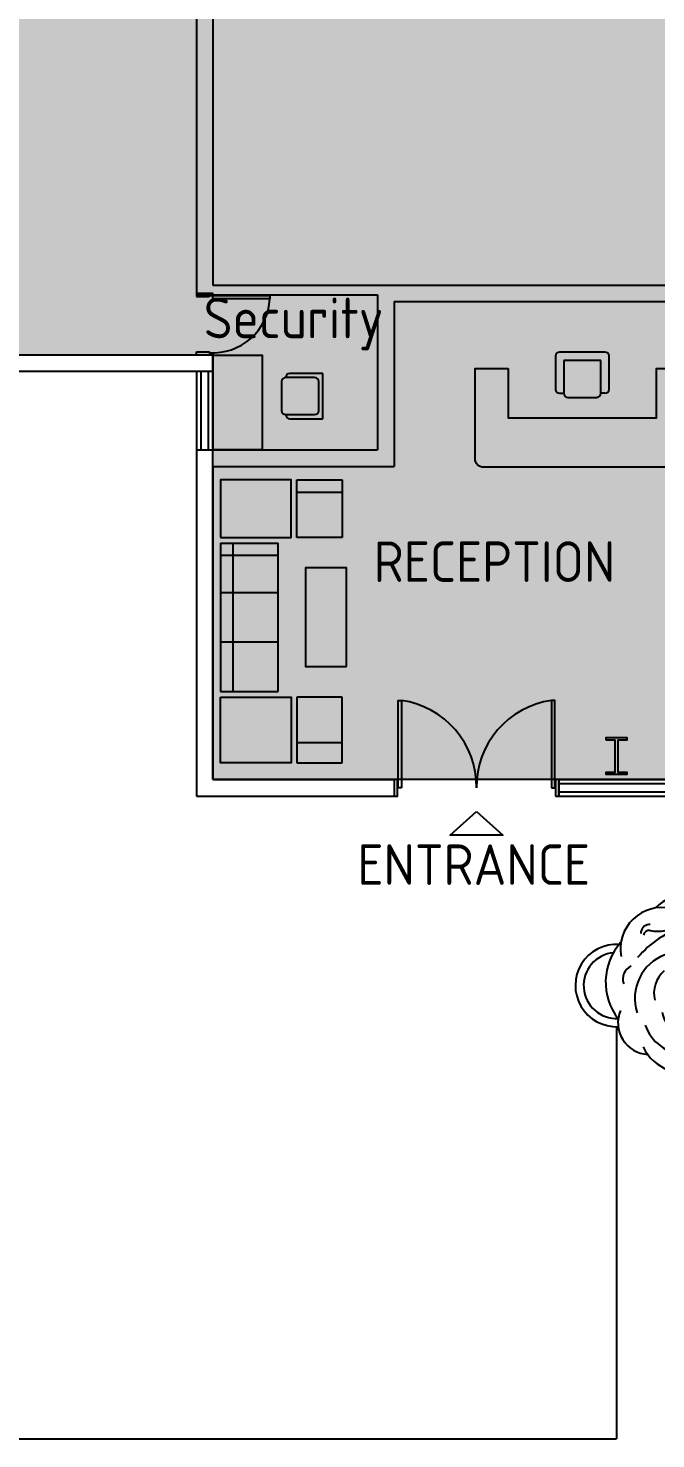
# Model space of a CAD drawing. Header units: inches. Extents: x 527079 to 698187, y -115864 to 63842.
# Drawn here: x 550946 to 558563, y -23897 to -6779 of the extents above; entities that cross this region are included whole.
import ezdxf

# ---------------------------------------------------------------- set-up
doc = ezdxf.new("R2010")
doc.units = ezdxf.units.IN
doc.header["$LTSCALE"] = 8
doc.header["$MEASUREMENT"] = 0
for name, color, linetype in [('doors_windows', 250, 'Continuous'), ('floor', 177, 'Continuous'), ('furn_eq', 34, 'Continuous'), ('hatch', 8, 'Continuous'), ('txt', 7, 'Continuous'), ('walls', 5, 'Continuous')]:
    doc.layers.add(name, color=color, linetype=linetype)
doc.styles.get("Standard").update_dxf_attribs({"font": 'isocp.shx'})

# ---------------------------------------------------------------- blocks, each defined once
blk = doc.blocks.new('tr1')
at = {"color": 0}
blk.add_line((-16, 822), (3, 822), dxfattribs=at)
for centre, radius, start, end in [((845, 819), 600, 46.6838, 135.0045), ((503, 747), 503, 77.4574, 190.293), ((1194, 782), 557, 11.3946, 94.7608), ((354, 937), 107, 94.2632, 181.1622), ((354, 937), 107, 85.7368, 94.2632), ((529, 518), 682, 26.4392, 68.2145), ((702, 482), 741, 347.5113, 53.8303), ((1224, 583), 487, 349.0224, 71.2841), ((1118, -119), 1186, 106.4938, 140.0308), ((347, 902), 69.6, 79.9545, 169.7705), ((452, 1495), 533, 259.9545, 280.0455), ((1397, 487), 583, 326.3731, 56.7007), ((540, 342), 720, 137.8227, 218.0359), ((194, 384), 166, 112.2863, 201.8044), ((741, 147), 567, 110.6536, 197.9487), ((1209, 464), 468, 162.2829, 222.0712), ((8109, 491), 7079, 178.6312, 183.1885), ((767, 207), 361, 130.6605, 193.3151), ((699, 138), 606, 352.8007, 32.6291), ((1676, 415), 194, 264.653, 28.7722), ((738, 291), 828, 301.8489, 352.7422), ((1400, 56), 553, 291.5374, 18.9379), ((353, -150), 383, 157.0175, 266.7561), ((1000, 376), 450, 232.9169, 290.4966), ((32, 823), 1871, 315.711, 335.0789), ((913, 56), 415, 190.3763, 274.0623), ((812, 7), 545, 199.8689, 266.8531), ((777, -201), 556, 205.4352, 294.1435), ((1138, -108), 615, 244.2135, 328.1095)]:
    blk.add_arc(centre, radius, start, end, dxfattribs=at)

msp = doc.modelspace()

# ---------------------------------------------------------------- hatches: boundary and pattern name
at = {"layer": 'hatch'}
h = msp.add_hatch(color=254, dxfattribs=at)
h.dxf.hatch_style = 1
h.paths.add_polyline_path([(533187, 49003), (697987, 49003), (697987, -21797), (623187, -21797), (623187, -15897), (553187, -15897), (553187, -10747), (533187, -10747)])

# ---------------------------------------------------------------- linework, layer by layer
at = {"color": 0}
for p in [(558087, -18897), (547637, -23897)]:
    msp.add_line(p, (558087, -23897), dxfattribs=at)
for radius, start, end in [(500, 86.2641, 272.2936), (400, 95.3435, 272.9492)]:
    msp.add_arc((558087, -18397), radius, start, end, dxfattribs=at)
at = {"layer": 'doors_windows', "color": 4}
for p, q in [((552987, -10947), (552987, -11897)), ((553187, -10947), (553187, -11897)), ((557387, -15897), (565087, -15897)), ((557387, -16097), (565087, -16097))]:
    msp.add_line(p, q, dxfattribs=at)
at = {"layer": 'doors_windows'}
for p, q in [((553041, -10947), (553041, -11897)), ((553131, -10947), (553131, -11897)), ((557387, -15947), (565087, -15947)), ((557387, -16047), (565087, -16047))]:
    msp.add_line(p, q, dxfattribs=at)
at = {"layer": 'doors_windows', "color": 1}
msp.add_line((557387, -15897), (557387, -16097), dxfattribs=at)
at = {"layer": 'doors_windows', "color": 4, "ltscale": 10}
for points in [[(552987, -10037), (553144, -10037), (553144, -10025), (553187, -10025), (553187, -9997), (552987, -9997), (552987, -10037)], [(553880, -10065), (553187, -10065), (553187, -10025), (553880, -10025)], [(552987, -10707), (553144, -10707), (553144, -10719), (553187, -10719), (553187, -10747), (552987, -10747), (552987, -10707)], [(555477, -15997), (555437, -15997), (555437, -14937), (555477, -14937)], [(557297, -15997), (557337, -15997), (557337, -14937), (557297, -14937)], [(555387, -16097), (555427, -16097), (555427, -15897), (555387, -15897)], [(557347, -16097), (557387, -16097), (557387, -15897), (557347, -15897)]]:
    msp.add_lwpolyline(points, close=True, dxfattribs=at)
for centre, radius, start, end in [((553187, -10025), 694, 266.4477, 356.6958), ((555329, -15985), 1058, 359.3451, 81.9465), ((557445, -15985), 1058, 98.0535, 180.6549)]:
    msp.add_arc(centre, radius, start, end, dxfattribs=at)
at = {"layer": 'floor'}
msp.add_lwpolyline([(533187, 49003), (697987, 49003), (697987, -21797), (623187, -21797), (623187, -15897), (553187, -15897), (553187, -10747), (533187, -10747), (533187, 49003)], close=True, dxfattribs=at)
at = {"layer": 'furn_eq'}
for p, q in [((557346, -10760), (557346, -11160)), ((557946, -10710), (557396, -10710)), ((557996, -11160), (557996, -10760)), ((557896, -10810), (557446, -10810)), ((557446, -10810), (557446, -11210)), ((557896, -11210), (557896, -10810)), ((554022, -11068), (554022, -11418)), ((554422, -11018), (554072, -11018)), ((554522, -10968), (554122, -10968)), ((554472, -11418), (554472, -11068)), ((554522, -11518), (554522, -10968)), ((557396, -11210), (557446, -11210)), ((557496, -11260), (557846, -11260)), ((557946, -11210), (557896, -11210)), ((554072, -11468), (554422, -11468)), ((554122, -11518), (554522, -11518)), ((554207, -12959), (554207, -12259)), ((554207, -12259), (554757, -12259)), ((554757, -12259), (554757, -12959)), ((554207, -12409), (554757, -12409)), ((554757, -12959), (554207, -12959)), ((553281, -13027), (553981, -13027)), ((553281, -13027), (553281, -13627)), ((553981, -13177), (553281, -13177)), ((553431, -13027), (553431, -13627)), ((553981, -13627), (553981, -13027)), ((553281, -13627), (553981, -13627)), ((553281, -13627), (553281, -14827)), ((553431, -13627), (553431, -14227)), ((553981, -14227), (553981, -13627)), ((553281, -14227), (553981, -14227)), ((553431, -14227), (553431, -14827)), ((553981, -14827), (553981, -14227)), ((553281, -14827), (553981, -14827)), ((554757, -14896), (554207, -14896)), ((554207, -14896), (554207, -15696)), ((554757, -15696), (554757, -14896)), ((554207, -15446), (554757, -15446)), ((554207, -15696), (554757, -15696))]:
    msp.add_line(p, q, dxfattribs=at)
for points in [[(553187, -10747), (553787, -10747), (553787, -11897), (553187, -11897)], [(553281, -12959), (554137, -12959), (554137, -12259), (553281, -12259)], [(554810, -14527), (554810, -13327), (554310, -13327), (554310, -14527)], [(553281, -14896), (554137, -14896), (554137, -15696), (553281, -15696)]]:
    msp.add_lwpolyline(points, close=True, dxfattribs=at)
msp.add_lwpolyline([(556771, -10907), (556771, -11507), (558571, -11507), (558571, -10907), (558971, -10907), (558971, -12007, -0.414214), (558871, -12107), (556471, -12107, -0.414214), (556371, -12007), (556371, -10907)], format="xyb", close=True, dxfattribs=at)
for centre, start, end in [((557396, -10760), 90, 180), ((557946, -10760), 0, 90), ((554072, -11068), 90, 180), ((554122, -11018), 90, 180), ((554422, -11068), 0, 90), ((557396, -11160), 180, 270), ((557496, -11210), 180, 270), ((557846, -11210), 270, 0), ((557946, -11160), 270, 0), ((554072, -11418), 180, 270), ((554122, -11468), 180, 270), ((554422, -11418), 270, 0)]:
    msp.add_arc(centre, 50, start, end, dxfattribs=at)
at = {"layer": 'txt', "color": 176}
msp.add_lwpolyline([(556387, -16285), (556706, -16572), (556068, -16572)], close=True, dxfattribs=at)
at = {"layer": 'walls'}
for p, q in [((552987, 5559), (552987, -10017)), ((553187, 5559), (553187, -9897)), ((553187, -9897), (561837, -9897, 0)), ((552987, -10017), (555187, -10017)), ((555187, -10017), (555187, -11897)), ((555387, -10097), (555387, -12097)), ((555387, -10097), (559587, -10097)), ((553187, -10747), (544637, -10747)), ((553187, -10747), (553187, -10947)), ((553187, -10947), (544637, -10947)), ((552987, -11897), (552987, -16097)), ((552987, -11897), (555187, -11897)), ((553187, -12097), (553187, -15897)), ((553187, -12097), (555387, -12097)), ((553187, -15897), (555387, -15897)), ((555387, -15897), (555387, -16097)), ((552987, -16097), (555387, -16097))]:
    msp.add_line(p, q, dxfattribs=at)
msp.add_lwpolyline([(557962, -15418), (557962, -15387), (558212, -15387), (558212, -15418), (558103, -15418), (558103, -15806), (558212, -15806), (558212, -15837), (557962, -15837), (557962, -15806), (558071, -15806), (558071, -15418)], close=True, dxfattribs=at)

# ---------------------------------------------------------------- block references
msp.add_blockref('tr1', (558134, -18700))

# ---------------------------------------------------------------- texts
at = {"layer": 'txt', "color": 176, "char_height": 492.2, "attachment_point": 5}
for s, insert in [('Security', (554168, -10370)), ('RECEPTION', (556605, -13253)), ('ENTRANCE', (556353, -16930))]:
    msp.add_mtext(s, dxfattribs=dict(at, insert=insert))

doc.saveas('drawing.dxf')
